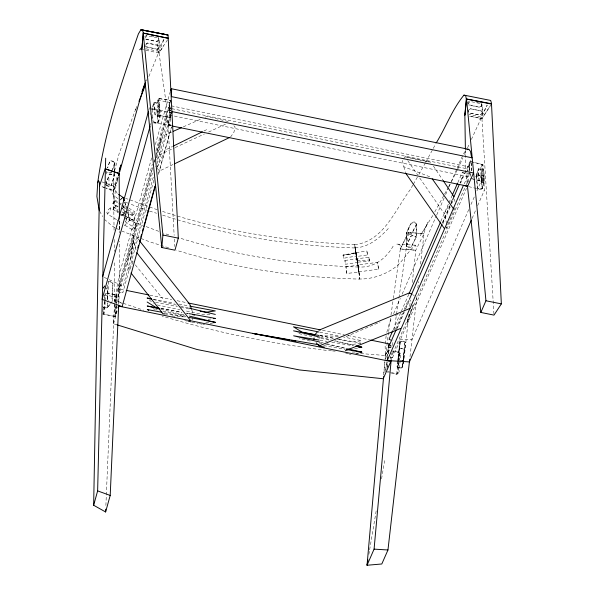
<?xml version="1.0" encoding="UTF-8"?>
<svg xmlns="http://www.w3.org/2000/svg" width="595" height="595" viewBox="0 0 595 595"><rect width="100%" height="100%" fill="white"/><g stroke="black" fill="none" stroke-linecap="round" stroke-linejoin="round"><path stroke-width="0.45" stroke-dasharray="2.98 2.23" d="M467.923 103.857L467.93 102.132L469.976 101.068M102.214 306.522L105.315 308.716L107.301 307.533L107.345 303.004M107.383 299.374L107.479 289.401L106.044 288.597M119.647 230.139L119.773 217.673L119.647 230.139L115.675 227.959M118.531 212.251L113.429 209.031L113.459 207.149L115.125 205.387L118.227 207.246M114.062 230.265L113.578 190.593L105.709 187.946L113.742 190.653L114.128 186.317L117.408 176.075M107.777 284.923L107.45 299.464L108.402 300.616M112.514 301.368L112.924 283.332L110.127 281.108L107.836 282.201M406.192 246.397L406.593 232.102L411.45 222.381L414.447 221.935L416.686 223.586L416.143 237.293L411.286 246.94L408.817 247.408L406.132 246.099L406.645 232.764L411.48 223.066L415.191 222.857L416.537 224.672L416.128 237.249L410.989 247.297L406.192 246.397L410.699 236.26L413.726 235.479L416.143 237.293L414.41 235.799L411.271 235.799L406.132 246.099M114.448 173.517L114.374 175.309L111.362 185.387L108.848 186.421L105.865 184.844L106.029 181.23L105.843 184.8L108.037 186.302L111.191 185.744L114.456 175.696L114.932 161.639L110.194 160.598L107.517 167.939M144.763 46.284L157.556 49.318L157.846 41.784L158.768 38.11L146.727 35.663L144.883 39.144L157.846 41.784M114.485 172.617L114.894 162.77L112.247 161.156L109.421 162.138L107.68 167.998M103.002 308.686L102.771 314.041L115.095 316.302L115.594 303.911M115.631 303.026L115.809 298.601L116.323 295.633L116.984 294.927L104.668 293.104M104.363 301.323L103.723 314.212L115.192 316.6L115.616 305.956M115.757 302.409L115.973 297.084L116.955 294.756L105.612 293.223L104.995 294.332M116.955 294.756L116.204 312.829L115.192 316.6M104.326 301.33L103.947 310.471L103.359 313.625L102.771 314.041M104.594 294.934L104.363 300.416L104.69 294.882L115.973 297.084M118.316 211.991L114.277 204.025L113.11 182.1L113.407 175.257L114.337 171.747M105.888 505.475L114.53 303.197M114.575 302.267L114.426 260.714M116.523 305.919L116.256 312.33L115.095 316.302M116.561 304.997L116.984 294.927M138.821 239.904L136.53 237.011L133.838 236.87L133.652 241.265L130.655 259.123L132.983 261.993M118.732 304.372L119.766 281.19L119.543 241.287M106.349 173.993L106.431 172.186L109.086 173.368L111.637 172.788M117.141 324.877L113.585 323.777L114.656 300.966L118.055 288.701L125.322 290.182M469.001 171.033L469.842 163.484L470.995 161.647L482.932 164.54L484.129 176.901L483.4 179.906L482.404 181.326L472.46 178.976M105.203 301.501L104.653 312.554L103.723 314.212M105.248 300.587L105.612 293.223M171.033 125.79L168.303 125.24C169.999 117.103 168.378 108.558 170.46 100.384L159.177 98.48L158.188 102.771L158.768 115.378L170.311 117.356L171.248 112.782M152.402 168.564L118.308 292.086L117.825 301.829L122.317 303.45M153.882 180.248L122.853 292.643L118.472 288.917L118.636 285.622L152.357 164.056M415.779 250.22L400.204 248.948L408.445 232.429L408.713 227.104M107.569 299.925L108.654 280.981L112.894 283.272L111.853 301.315M114.277 204.025L115.482 187.782L118.308 177.079M397.75 367.487L399.186 348.611L400.219 341.813L404.994 341.195L402.532 367.033L397.75 367.487L398.531 362.407M398.791 360.719L400.219 341.813M402.532 367.033L404.994 341.195M398.985 362.325L398.263 371.295L396.731 374.285L387.464 372.143M399.059 361.433L399.781 352.463L393.072 350.953M396.731 374.285L397.698 362.481M397.772 361.574L398.219 356.122L399.781 352.463M385.783 371.756L386.624 361.626M387.01 357.022L387.397 352.418L388.877 350.016L392.231 350.767M390.008 357.573L392.484 357.729L393.079 350.663M385.724 370.09L386.505 361.024M386.817 357.402L388.052 350.693L388.907 350.336L391.465 350.976M387.419 367.048L387.806 362.571M388.572 353.601L388.877 350.016M391.607 372.552L397.564 374.106L398.59 362.303M398.665 361.396L399.059 356.851L399.877 353.951L400.837 353.304L399.282 370.983L398.353 373.749L397.564 374.106M383.939 372.939L384.913 361.849M384.995 360.92L388.535 332.412M156.946 159.638L159.319 154.916L160.672 140.137L164.882 135.02L171.583 132.053M387.263 368.491L387.836 362.139M388.58 353.966L388.907 350.336M391.146 360.325L391.815 352.917M392.484 345.517L392.99 339.961M383.574 375.125L385.047 359.744M385.129 358.837L385.389 356.122L388.52 348.953M397.743 360.741L397.036 366.937L400.309 368.647L402.637 367.204L404.392 349.436L401.32 348.268L399.059 349.228L397.847 359.856M403.559 363.53L408.825 314.718M409.724 306.425L410.416 299.977M412.305 282.476L415.786 250.242L423.997 233.738L425.321 228.331L427.879 222.448L425.641 227.134L420.219 235.717L432.989 215.182M398.1 359.053L400.026 342.095L402.674 340.697L405.619 342.482L402.637 367.204M410.022 356.554L416.887 296.325M417.831 288.039L418.568 281.591M420.561 264.098L424.027 233.716L408.445 232.429M170.401 101.128L169.508 105.367L170.23 117.468L157.809 115.222L157.199 103.352L158.344 98.539L170.653 100.473M192.23 319.835L192.549 317.433M468.429 181.966L469.009 173.509M399.059 349.228L400.026 342.095M388.661 331.497L390.87 315.908M390.997 314.986L393.206 299.397M393.34 298.482L400.353 248.948L408.631 232.452L423.997 233.738M130.655 259.123L133.838 236.87M394.217 329.823L396.396 315.127M396.53 314.205L398.843 298.586M398.977 297.671L408.631 232.452M446.548 226.807L446.295 228.302L455.569 206.606M368.878 554.332L369.488 550.695M369.636 549.787L376.375 509.759M381.573 478.834L384.638 460.642M158.344 98.539L158.954 110.759L157.809 115.222M413.257 304.566L412.766 307.243L406.824 323.159L412.551 305.265M386.14 335.677L385.121 345.695L385.374 355.505L355.059 353.088M386.81 332.33L389.167 323.881L391.763 317.923M160.672 140.137L156.106 157.995M170.23 117.468L171.234 113.11M482.233 188.57L483.601 182.806L482.887 169.322L478.417 169.181L476.387 175.458L477.733 188.317L482.233 188.57L480.879 175.718L482.887 169.322M121.454 214.096L122.912 215.011L123.477 212.757L125.21 211.433L122.882 210.042M468.287 104.192L469.76 101.403L481.801 103.85L480.879 107.524L468.778 105.062M170.944 110.908L168.214 110.35L169.471 105.456L170.311 117.356M114.567 170.862L119.223 153.294L136.731 106.453M154.135 162.301L154.626 160.509M156.113 155.139L166.734 116.657L156.232 154.142M118.636 285.622L123.18 286.195L153.294 177.079M156.998 163.662L170.825 113.571M157.571 166.868L171.115 117.803M158.456 174.484L171.449 127.174L158.478 173.71M148.772 110.298L149.516 107.613M150.409 125.195L150.907 123.41M151.636 157.935L121.157 267.81L117.617 283.123L114.768 300.438L143.752 310.233M155.355 144.54L170.646 90.299M156.076 150.647L166.488 113.11L171.07 112.678L151.309 108.037M168.214 110.35L168.192 107.926L170.371 100.079M168.303 125.24L171.137 115.013M113.585 323.777L117.505 309.623M118.093 296.429L153.116 170.795M156.842 157.43L167.024 120.897M118.472 288.917L152.476 167.53M153.979 162.175L154.73 159.497M111.979 171.167L114.932 161.639M158.307 122.57L160.471 115.891L159.259 104.036L157.058 102.466L153.83 102.69L151.621 109.696L153.562 108.93L156.983 110.447L158.307 122.57L155.897 122.987L153.019 121.588M153.064 121.536L157.66 123.239L159.691 116.851L158.962 104.125L154.358 102.526L152.342 108.788L153.012 120.629M476.26 175.711L478.492 168.712L481.229 168.459L483.787 169.887L484.419 181.869L482.121 188.771L477.391 188.079L476.26 175.711L478.276 174.997L481.645 176.566L482.121 188.771M125.21 211.433L124.511 213.612L122.912 215.011M158.768 115.378L159.78 112.247L159.177 98.48M105.843 184.8L109.108 174.752L112.262 174.194L114.456 175.696M112.723 169.449L114.894 162.77M105.865 184.844L109.13 174.826L111.51 174.186L114.374 175.309M113.742 190.653L118.182 176.998M113.578 190.593L118.613 175.25M135.147 228.168L136.679 223.839L126.058 217.949L126.847 218.662L125.486 221.913L135.147 228.168L132.41 229.774L124.266 224.903M125.21 211.708L134.894 217.182L133.696 220.537L125.024 216.059M128.081 207.692L124.296 205.372L123.47 207.64L125.671 209.113M124.236 215.658L122.659 214.84L124.4 213.776L124.943 212.393M126.49 211.396L132.395 215.189L133.31 212.854L134.901 211.865L128.84 208.153M132.41 229.774L134.024 225.684L136.679 223.839M135.541 109.911L136.91 106.483M148.869 76.465L164.183 39.069M125.679 221.623L126.794 218.9L126.214 217.815L124.519 219.57M133.064 261.785L129.323 270.829L127.211 261.793L133.652 241.265L136.077 250.093M132.395 215.189L133.749 214.52L134.901 211.865M396.471 329.042L403.864 312.04M404.228 311.185L409.033 300.133M442.658 222.775L450.051 205.773M450.422 204.925L452.267 200.671M464.271 183.922L467.224 177.124M392.849 353.408L467.625 181.386M393.622 313.669L400.309 298.355M402.168 294.101L436.351 215.821M436.723 214.974L444.16 197.957M445.64 194.55L448.615 187.745M448.987 186.889L456.789 169.025M457.161 168.177L462.739 155.414M385.374 355.505L388.334 348.715M397.222 328.351L404.265 312.234M405.745 308.842L409.821 299.508M442.784 223.995L450.192 207.023M451.672 203.631L452.78 201.08M460.56 183.267L470.935 159.512M171.293 105.828L469.195 166.927L467.291 171.219L467.231 168.787L470.92 160.323M392.484 357.729L466.473 188.355M468.748 209.589L411.956 339.596L398.219 339.381M470.972 204.494L474.684 195.993M476.915 190.898L483.594 175.599L474.684 174.357M472.118 218.358L475.829 209.864M477.681 205.617L484.36 190.333L483.594 175.599M393.154 329.905L400.985 312.078M401.357 311.23L408.81 294.257M440.858 221.258L448.623 203.572M448.987 202.739L452.297 195.205M457.808 182.65L462.211 172.61L471.121 173.859M395.333 329.347L402.436 313.253M404.303 309.021L408.415 299.702M442.427 222.612L450.653 203.973M451.025 203.133L452.148 200.589M457.495 169.62L451.687 181.155M457.882 168.787L462.895 157.898M464.435 154.551L467.135 148.683M467.521 147.85L469.448 143.663M471.374 139.475L487.171 105.144L479.771 119.35L481.541 117.237L469.12 114.329M157.073 167.559L165.15 150.096L172.58 146.437M157.556 49.318L159.192 45.793L158.768 38.11M118.167 206.606L112.842 203.43L114.523 199.831L118.368 202.114M416.686 223.586L411.829 233.314L408.839 233.761L406.593 232.102M124.206 211.872L122.659 214.84L125.738 216.424M416.537 224.672L411.443 234.333L408.17 234.199L406.645 232.764M469.961 172.453L469.269 166.347L469.931 163.179L471.009 161.654L482.002 164.413L480.448 167.307L481.496 181.006L473.88 179.162M481.496 181.006L483.058 178.113L482.002 164.413M425.41 162.807L417.854 176.328M425.849 162.004L432.825 149.204M433.264 148.4L435.882 143.603M164.019 39.032L157.073 51.75L158.337 51.237L159.043 53L163.692 45.651M434.774 211.939L444.115 194.929M444.562 194.119L448.124 187.633M448.571 186.823L451.241 181.966M446.704 223.727L444.212 213.62L449.054 205.104M450.817 202.003L451.694 200.456M412.878 185.023L410.171 189.768C395.177 209.775 383.396 241.771 354.635 244.619L359.811 279.092C297.79 277.627 235.813 268.613 176.484 250.302M413.332 184.234L417.4 177.117M356.331 256.043L355.884 252.659L343.07 255.039L343.479 258.289L356.331 256.043L355.884 252.659L366.929 251.016L367.427 254.958L356.42 256.527L355.892 252.674L343.077 255.605M482.932 164.54L481.757 166.407L481.199 169.307L482.404 181.326M491.001 104.846L481.943 118.71L469.351 116.151L481.965 118.554L490.079 106.103M167.515 39.798L158.91 52.97L142.718 49.675M230.54 137.058L233.902 132.343L235.092 127.01L233.887 125.753M463.475 153.711L465.878 150.476M113.429 209.031L115.259 206.562L115.125 205.387M393.139 246.151C386.029 258.669 373.34 268.233 358.398 266.939L354.635 244.619M145.768 44.989L147.27 43.048L159.192 45.793M403.514 158.984L405.18 156.849L430.862 162.234M126.504 216.818L132.663 219.979L134.894 217.182M103.084 287.935L104.757 285.853M103.285 307.258L107.569 307.414L110.744 303.517M116.575 219.667L107.464 214.044L110.439 210.407L110.328 207.893L117.892 212.616M103.218 287.787L104.951 285.689M107.301 307.533L111.934 302.052M112.842 203.43L115.036 201.162L114.523 199.831M121.982 208.875L123.998 206.822L123.738 205.312M124.31 225.594L129.65 220.403L142.703 225.312M388.319 228.502C379.55 238.03 368.588 247.408 354.977 247.84L356.197 255.694M120.666 199.504L122.949 197.369M120.093 200.039L121.849 198.433M110.328 207.893L108.394 209.633L106.825 212.482L107.464 214.044M482.508 113.124L481.095 110.863L470.377 108.773L468.057 110.596L468.957 112.819L480.076 115.088L482.508 113.124L482.166 105.635L481.534 103.642M146.087 44.023L147.337 43.033L158.062 45.123L159.475 47.384L156.976 49.363L146.251 47.273L144.838 45.012M468.637 110.142L470.377 108.773L481.429 111.057L482.329 113.281L480.009 115.103L469.284 113.013L467.871 110.752M416.031 246.665L415.414 245.192C408.125 251.313 403.655 260.246 396.315 266.448C385.761 274.503 373.125 279.085 359.804 279.018L358.391 267.036L354.59 244.538C289.52 241.92 224.493 231.708 162.524 211.411M122.667 206.435L124.296 205.372M146.943 35.328L144.897 36.392L145.745 39.054L156.411 41.315L159.133 39.895L158.285 37.232M482.166 105.635L479.444 107.055L468.786 104.794L467.93 102.132M203.973 130.989L207.276 129.368M172.952 164.555L159.601 170.936L155.176 166.451M159.319 154.916L174.35 147.939M175.183 147.553L204.405 133.987M208.577 132.053L226.107 123.916M183.305 126.861L200.887 119.074M205.067 117.222L206.74 116.479L230.28 121.982M346.089 336.621L380.026 322.081M395.296 315.536L399.535 313.721M103.299 288.255L104.608 287.794M400.933 360.815L403.603 360.191M111.711 172.037L108.818 172.691L106.327 171.196M210.095 323.561L212.794 322.973M354.59 348.759L358.19 347.986M356.479 353.348L359.172 352.768M344.936 260.454L368.885 257.219L369.041 258.066L369.421 261.041L357.379 262.209L356.896 258.654L357.409 262.507L345.427 264.269L344.936 260.454L345.427 264.269M345.955 266.858L357.952 265.244L358.525 269.014L358.882 272.108L346.848 273.44L345.955 266.858L346.848 273.44M358.859 271.856L378.494 269.2L378.338 267.512L377.594 262.358L357.922 264.901L358.859 271.856L358.123 266.099M401.975 360.302L403.566 360.101M208.213 319.314L210.92 318.98M360.815 343.352L350.909 344.565L334.568 341.173M356.048 253.507L343.07 255.039L343.479 258.289M399.186 348.611L403.968 348.157M484.419 181.869L481.682 182.13L479.124 180.702L478.492 168.712M160.471 115.891L157.244 116.122L155.042 114.545L153.83 102.69M357.134 260.781L369.242 259.978L369.421 261.041M209.938 314.599L204.524 314.777L184.554 310.635M205.773 322.215L209.306 322.282M352.151 352.009L354.806 352.054M104.802 288.002L107.368 288.099L107.517 301.896M319.723 335.654L338.815 336.353M354.97 247.974C289.497 245.72 224.107 235.233 161.781 214.869M358.391 267.036C297.812 265.095 237.286 256.066 179.392 237.933M476.387 175.458L480.879 175.718M415.414 245.192L396.478 244.069L400.063 244.909L400.204 248.948M171.881 315.997L186.257 316.994M400.353 248.948L415.786 250.242M331.556 350.827L325.227 350.224C270.063 343.203 215.301 332.337 162.1 316.057M332.464 350.916L335.171 351.176M118.308 292.086L122.853 292.643M164.674 313.922L185.357 316.533M152.96 122.771L171.94 125.389M319.976 340.206L327.243 341.426M331.787 342.185L353.608 345.836M323.613 345.598L345.479 349.362M319.894 335.625L334.442 338.272M338.986 339.105L360.808 343.077M160.866 308.493L181.78 312.301M186.324 313.134L188.146 313.461M157.653 100.138L169.895 102.422M153.458 299.248L174.372 303.197M178.917 304.052L188.92 305.942M164.57 312.784L185.484 316.726M158.954 110.759L170.356 112.946M145.864 48.812L158.337 51.237M155.548 302.275L177.384 306.633M181.029 307.362L189.217 308.998M320.132 335.699L333.78 338.421M337.417 339.15L351.98 342.058L361.671 340.704L343.479 337.001M161.096 308.344L182.025 312.524M186.577 313.431L188.392 313.788M168.192 107.926L170.921 108.483M171.829 108.669L467.231 168.787M149.851 295.18L171.658 299.612M177.109 300.72L187.098 302.758M322.468 330.307L344.274 334.747M347.911 335.483L369.711 339.924M319.835 332.188L339.842 336.264M169.248 110.045L171.062 110.417M169.278 115.013L469.105 176.841M311.877 336.465L300.988 334.204L298.497 333.081M317.321 337.596L320.043 338.161M320.958 338.347L329.124 340.043M157.325 304.982L180.017 309.69M310.151 341.069L299.419 338.429M319.225 342.951L321.947 343.516M325.577 344.267L347.361 348.789M155.6 309.579L157.415 309.958M162.859 311.088L184.643 315.61M184.733 320.586L187.455 321.151M188.362 321.337L191.084 321.902M191.992 322.088L198.343 323.412M199.251 323.598L201.973 324.163M202.88 324.349L204.695 324.729M475.985 101.842L478.655 102.407M479.54 102.6L481.318 102.972M151.175 35.722L153.837 36.288M405.18 156.849L428.571 161.952M468.652 186.622L484.36 190.333M320.467 337.291L331.251 339.879M334.844 340.734L354.598 345.479M153.376 299.553L176.73 305.161M180.322 306.023L189.307 308.18M320.556 342.266L323.249 342.913M326.841 343.776L347.502 348.73M160.702 309.244L184.056 314.844M470.496 178.344L473.032 178.954M345.74 353.229L348.41 353.876M349.295 354.084L351.08 354.516M392.313 351.184L400.837 353.304M475.435 176.179L483.058 178.113M387.352 371.436L390.759 372.329M188.407 321.33L191.917 322.245M168.831 234.906L163.58 233.166M148.698 210.831L130.097 203.966M149.568 211.099L156.544 213.255M157.325 209.767L125.582 198.321M168.586 247.803L149.286 241.689L122.139 231.18M159.691 116.851L155.087 115.259L154.358 102.526M462.211 172.61L466.956 174.253L467.789 183.171M171.159 125.114L167.217 123.745L166.488 113.11M101.998 181.929L114.128 186.317L115.482 187.782M483.601 182.806L479.035 181.133L478.417 169.181M152.342 108.788L156.939 110.492L157.66 123.239M146.177 226.621L159.229 231.529M125.062 202.04L129.256 203.646M402.406 160.412L403.827 166.726L430.274 176.975M153.034 308.641L154.693 309.393M104.274 277.411L108.379 279.315M109.205 279.702L123.18 286.195M390.201 345.397L391.793 346.201M132.663 219.979L133.696 220.537L124.4 213.776M412.632 294.681L414.254 295.566M114.88 227.528L112.5 226.219L104.623 219.54M113.459 207.149L118.085 209.738M121.938 211.894L123.477 212.757M119.134 202.575L121.44 203.944M119.528 214.379L123.418 216.699M124.191 217.16L129.636 220.41L127.799 212.541M123.425 206.896L127.233 209.187M127.992 209.648L133.31 212.854M117.341 220.135L121.893 222.946M120.919 214.505L123.946 216.394M118.003 198.723L113.043 194.662L109.071 186.889L108.885 176.975M115.036 201.162L118.026 203.051M118.769 203.52L121.008 204.94M121.759 205.409L123.998 206.822M122.064 208.547L125.753 210.92M126.4 209.604L133.749 214.52M149.144 299.783L153.242 303.257M135.303 264.864L162.613 298.623M407.776 160.635L417.668 175.012M419.75 178.039L444.212 213.62M433.42 166.05L442.635 179.794M117.178 193.353L114.069 187.946L113.11 182.1M99.633 211.143L102.66 216.632M191.843 310.04L192.713 312.501M124.779 202.404L126.542 207.447M124.682 202.374L126.988 209.046M481.541 117.237L481.965 118.554M403.827 166.726L405.455 172.87M127.962 212.698L129.65 220.403M454.439 199.094L454.982 201.608M355.892 252.674L356.42 256.527M357.409 262.507L356.881 258.661L357.379 262.209M358.882 272.108L357.952 265.244M159.043 53L167.269 110.968L174.149 235.345M378.494 269.2L377.594 262.358M367.427 254.958L366.929 251.016M368.885 257.219L369.242 259.978M152.484 117.014L152.699 118.844M358.398 266.939L359.811 279.092M470.057 173.323L470.556 177.682M469.195 166.927L470.295 176.589M150.089 112.871L150.282 114.627M467.179 183.558L465.721 169.746L465.409 150.342M471.85 170.765L471.009 161.654L471.694 170.765M170.914 107.464L171.085 110.12M481.943 118.71L493.947 314.197M481.801 103.85L482.329 113.281M174.357 239.056L174.766 246.486M170.944 106.795L171.07 109.502M159.133 39.895L159.475 47.384M118.055 288.701L118.435 304.224M114.173 239.495L114.314 251.492M107.524 302.818L107.569 307.414M390.618 345.048L390.632 346.796M390.729 356.249L390.766 359.752M119.431 220.871L119.498 232.935M146.258 79.671L145.708 81.418L146.258 79.671M462.613 176.871L460.024 182.821L462.613 176.871M104.832 187.656L101.336 186.48L104.846 187.648"/><path stroke-width="0.89" d="M118.688 305.302L110.209 495.434L105.612 511.968L93.653 505.252L99.581 185.893L99.41 182.301L98.532 180.672L97.729 182.747L96.903 196.462L99.194 210.362M93.653 505.252L97.639 490.897L105.679 158.181M105.612 511.968L105.731 509.186M118.74 175.294L119.588 169.449L120.963 164.979L119.32 170.096M171.457 96.591L171.65 88.789L468.83 149.338L470.459 151.301L471.671 157.809M313.959 339.559L314.078 337.915M471.374 220.061L409.412 361.909L387.263 360.555L387.524 357.424M390.863 347.368L388.342 347.74L388.602 344.602M383.611 376.642L367.041 565.25L381.804 563.986L387.962 549.981L409.717 359.231M142.517 30.01L168.043 35.008L140.881 29.75L142.517 30.01L143.321 33.03L168.482 38.325L143.261 33.208L141.818 49.497L161.803 247.513L174.967 250.197L178.314 238.149L168.043 35.008L140.881 29.75L138.39 33.893C121.596 82.526 104.616 131.532 97.729 182.747M161.803 247.513L162.904 235.018L143.261 33.208M436.313 142.8C445.9 127.211 452.282 109.22 463.959 95.118L465.684 95.736L466.302 98.941L464.859 115.237L465.394 149.419M143.321 33.03L141.818 49.497L141.409 47.942L139.728 49.801M367.346 563.428L367.041 565.25L374.077 549.133L391.146 360.325M467.38 185.395L480.834 312.442L494.006 315.119L501.347 303.889L491.507 104.073L466.554 99.082L464.866 115.207L464.688 113.288M367.651 561.613L367.955 559.791M155.511 185.201L122.154 306.603L102.095 299.367L150.163 126.088M119.721 171.732L138.843 103.322L145.433 82.296M102.63 276.645L148.519 111.191M171.605 113.31L172.081 111.607L473.501 172.952L467.73 186.175L171.94 125.976M117.996 307.853L118.487 306.083L390.781 361.5L383.232 378.747L299.553 369.956L197.071 349.51L117.141 324.877M137.78 247.974L138.523 245.289M139.52 241.711L140.271 239.026M140.77 237.234L141.521 234.556M142.517 230.972L143.261 228.287M143.759 226.502L145.009 222.024M145.507 220.239L154.983 186.235M99.581 185.893L105.137 168.816L119.298 173.584M118.613 175.25L119.171 173.547L105.137 168.816M141.96 91.764L144.726 83.992M138.955 101.336L145.455 85.04M388.342 347.74L396.099 329.89M409.405 299.285L441.921 224.479M452.639 199.823L459.288 184.517M387.263 360.555L463.408 185.387L467.774 186.413M480.834 312.442L485.944 300.758L466.554 99.082M392.782 330.753L389.056 339.239L390.655 340.043M409.181 293.409L440.486 222.106M452.297 195.205L457.436 183.491M170.646 90.299L171.65 88.789M314.272 335.454L317.15 332.174M173.405 146.028L202.322 131.807M174.625 163.759L229.707 137.452M173.257 131.309L181.631 127.605M316.228 342.854L319.151 345.94L410.193 308.307M318.875 330.21L409.382 292.896L411.822 294.235M345.36 350.723L400.651 328.433M213.694 322.78L215.494 322.393L189.448 316.138M360.072 352.567L361.872 352.18L348.402 348.945M467.187 149.665L468.83 149.338M213.62 318.652L215.42 318.429L189.054 313.625M213.724 322.356L215.494 322.393L189.121 317.418M358.25 347.138L361.782 347.205L356.398 345.911M360.109 352.151L361.872 352.18L346.387 349.518M374.077 549.133L387.962 549.981M164.674 313.922L162.874 313.699L131.034 273.008M319.061 340.057L293.61 335.803L319.656 342.051M355.423 346.141L361.782 347.205M319.061 344.81L252.57 333.371L285.942 339.388M287.749 339.708L289.549 340.035M291.357 340.362L295.864 341.173M318.987 335.461L293.528 330.82L319.575 337.075M159.051 308.165L147.233 306.009L159.802 309.028M151.636 298.906L147.091 298.043L151.584 299.121M189.827 306.113L215.293 310.917L205.595 312.263L200.136 311.178M161.84 312.271L147.292 309.526L148.787 310.493M466.302 98.941L491.604 103.775L490.674 100.451L463.959 95.118M314.666 334.613L301.925 332.07L293.454 326.819L318.92 332.003M158.367 307.801L155.637 307.258L147.158 302.007M192.944 314.703L194.766 315.06M171.338 96.598L472.028 157.787M162.904 235.018L178.314 238.149M485.944 300.758L501.347 303.889M126.229 290.367L148.943 294.994M188.013 302.944L320.653 329.935M370.618 340.102L389.703 343.992M319.151 345.94L324.401 347.108M189.307 308.18L215.353 314.428M97.639 490.897L110.209 495.434M118.621 194.357L122.949 197.369L124.102 200.708M136.805 252.741L190.192 320.073M139.394 240.633L189.812 304.298L191.553 309.221M432.201 178.82L453.754 209.098M405.983 173.621L444.472 228.696M443.149 180.553L453.896 196.588M123.016 197.362L124.191 200.723M119.171 173.547L119.409 217.16"/></g></svg>
